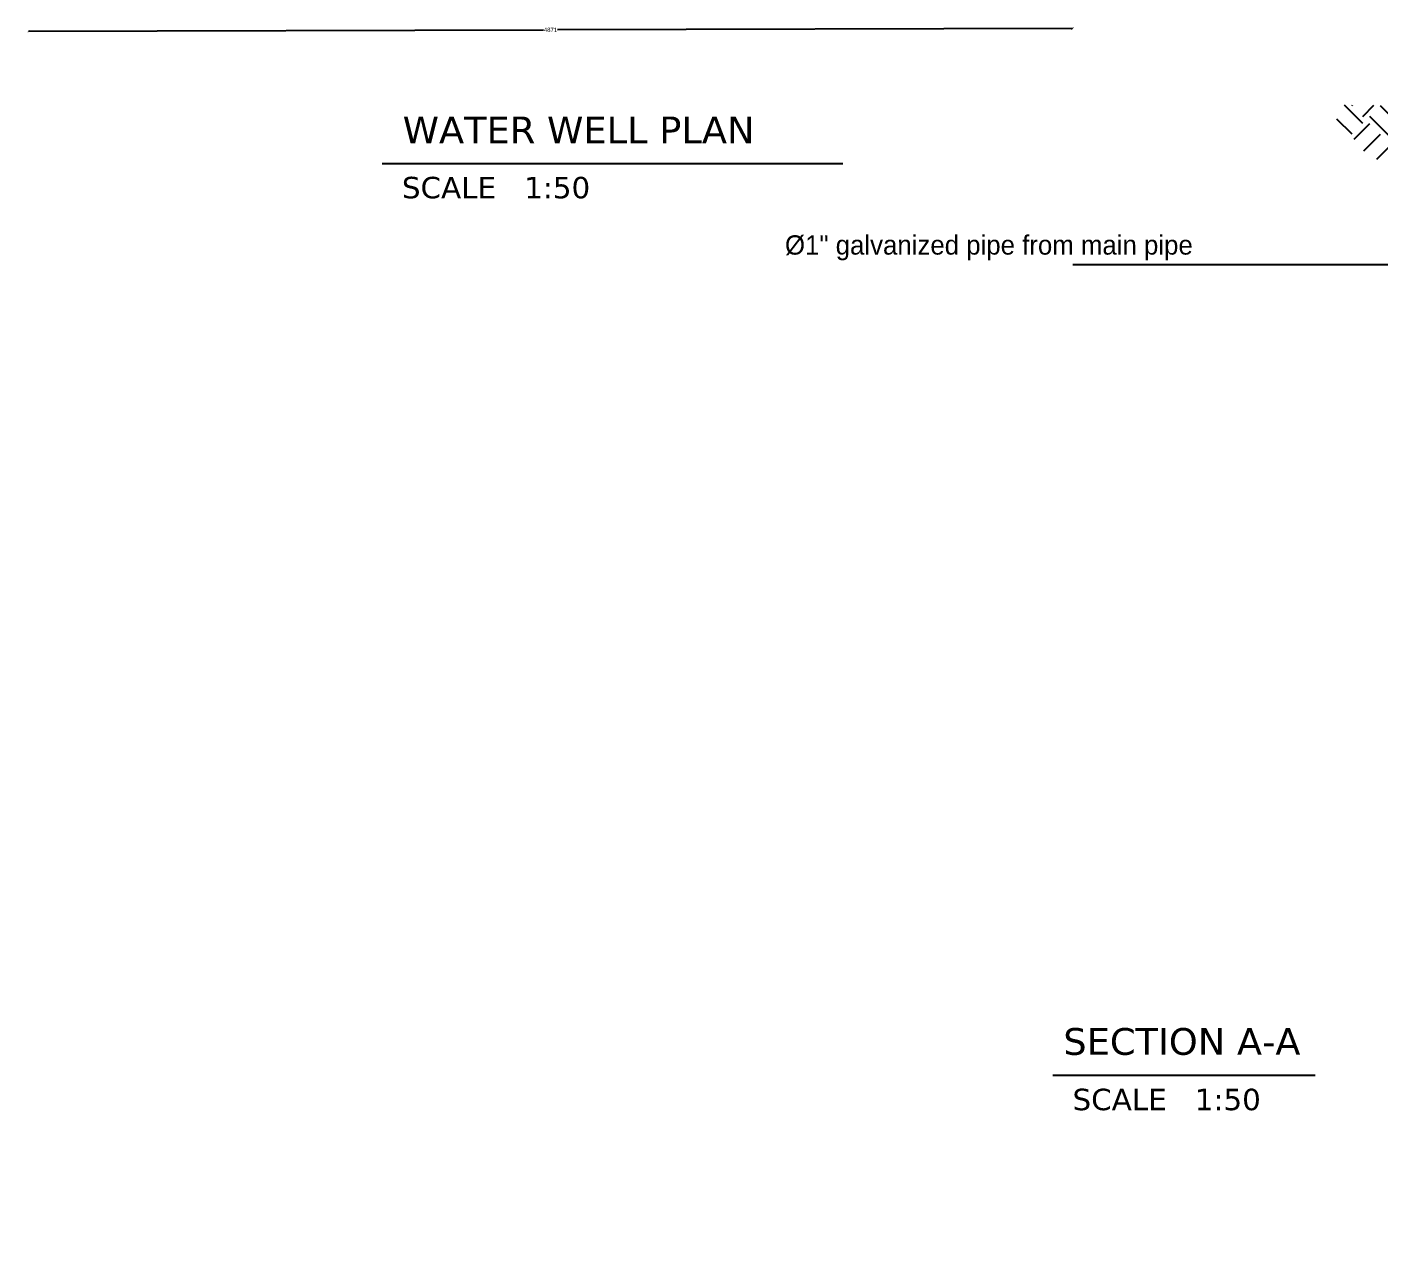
# Model space of a CAD drawing. Header units: millimetres. Extents: x 2969 to 3572, y -1471 to -565.
# Drawn here: x 2992.7 to 3055.8, y -1470.7 to -1413.6 of the extents above; entities that cross this region are included whole.
import ezdxf
from ezdxf.enums import TextEntityAlignment as Align

# ---------------------------------------------------------------- set-up
doc = ezdxf.new("R2010")
doc.units = ezdxf.units.MM
doc.linetypes.add('Hidden', pattern=[71.4375, 47.625, -23.8125])
for name, color, linetype in [('DIM', 4, 'Continuous'), ('H', 8, 'Continuous'), ('SW', 8, 'Continuous'), ('TXT', 7, 'Continuous')]:
    doc.layers.add(name, color=color, linetype=linetype)
doc.styles.add('ROMANS', font='stylu.ttf')
doc.styles.add('style1-bil', font='arial.ttf')
doc.styles.add('VERDANA', font='verdana.ttf')
doc.dimstyles.new('standard-01', dxfattribs={"dimtxt": 0.2, "dimasz": 0.12, "dimexe": 0.18, "dimexo": 0.0625, "dimgap": 0.04, "dimtad": 0, "dimzin": 0, "dimdsep": 46, "dimtxsty": 'style1-bil', "dimblk": 'ARCHTICK', "dimcen": 0.09, "dimse1": 1, "dimse2": 1, "dimclrd": 160, "dimclrt": 7, "dimadec": 0, "dimazin": 0, "dimtfac": 1, "dimtofl": 0, "dimtmove": 2, "dimatfit": 3, "dimfxl": 1, "dimtolj": 1, "dimtzin": 0, "dimlwd": 25, "dimarcsym": 2})

# ---------------------------------------------------------------- blocks, each defined once
blk = doc.blocks.new('_ARCHTICK')
at = {"color": 0, "linetype": 'ByBlock', "const_width": 0.15}
blk.add_lwpolyline([(-0.5, -0.5), (0.5, 0.5)], dxfattribs=at)
blk = doc.blocks.new('*D10')
at = {"layer": 'Defpoints', "color": 0, "transparency": 16777216}
for p in [(3041.499, -1413.712), (3041.499, -1413.712), (2992.791, -1413.835)]:
    blk.add_point(p, dxfattribs=at)
at = {"layer": 'DIM', "color": 160, "lineweight": 25, "transparency": 16777216}
for p, q in [((3041.499, -1413.712), (3017.468, -1413.773)), ((2992.791, -1413.835), (3016.822, -1413.774))]:
    blk.add_line(p, q, dxfattribs=at)
at = {"layer": 'DIM', "color": 160, "lineweight": 25, "transparency": 16777216, "xscale": 0.12, "yscale": 0.12, "zscale": 0.12}
for p, rotation in [((3041.499, -1413.712), 0.1440126262291211), ((2992.791, -1413.835), 180.1440126262291)]:
    blk.add_blockref('_ARCHTICK', p, dxfattribs=dict(at, rotation=rotation))
at = {"layer": 'DIM', "color": 7, "transparency": 16777216, "insert": (3017.145, -1413.774), "char_height": 0.2, "attachment_point": 5, "rotation": 0.14401, "style": 'style1-bil'}
blk.add_mtext('\\A1;4871', dxfattribs=at)

msp = doc.modelspace()

# ---------------------------------------------------------------- hatches: boundary and pattern name
at = {"layer": 'H', "linetype": 'Hidden'}
h = msp.add_hatch(dxfattribs=at)
h.set_pattern_fill('EARTH', color=256, scale=7.5, angle=45, style=0)
h.set_pattern_definition([(135, (378.524, -2007.806), (-2e-16, 2.6516504), [1.875, -1.875]), (135, (379.0212, -2007.3088), (-2e-16, 2.6516504), [1.875, -1.875]), (135, (379.5184, -2006.8116), (-2e-16, 2.6516504), [1.875, -1.875]), (45, (379.5184, -2006.4801), (2.6516504, 4e-16), [1.875, -1.875]), (45, (379.0212, -2005.983), (2.6516504, 4e-16), [1.875, -1.875]), (45, (378.524, -2005.4858), (2.6516504, 4e-16), [1.875, -1.875])])
h.paths.add_polyline_path([(3066.063, -1430.841), (3066.706, -1419.368), (3055.427, -1419.818), (3053.287, -1417.291), (3068.109, -1417.291), (3068.109, -1437.674), (3066.063, -1437.674)])
h.paths.add_polyline_path([(3068.109, -1442.056), (3066.063, -1442.056), (3066.063, -1437.674), (3068.109, -1437.674)])
h.paths.add_polyline_path([(3066.063, -1442.056), (3068.109, -1442.056), (3068.109, -1464.291), (3064.109, -1464.291), (3064.109, -1467.291), (3068.109, -1467.291), (3084.599, -1467.291), (3084.599, -1470.7), (3060.037, -1470.7), (3060.037, -1462.25), (3066.063, -1462.25)])

# ---------------------------------------------------------------- linework, layer by layer
msp.add_line((3041.52, -1424.727), (3056.378, -1424.727), dxfattribs=at)
at = {"layer": 'SW'}
for p, q in [((3009.286, -1420.001), (3030.776, -1420.001)), ((3040.572, -1462.549), (3052.82, -1462.549))]:
    msp.add_line(p, q, dxfattribs=at)

# ---------------------------------------------------------------- texts
at = {"layer": 'TXT', "style": 'VERDANA'}
for s, height, p in [(' WATER WELL PLAN', 1.25, (3009.702, -1419.066)), ('SCALE   1:50', 1, (3010.211, -1421.631)), ('SECTION A-A', 1.25, (3041.068, -1461.596)), ('SCALE   1:50', 1, (3041.497, -1464.178))]:
    msp.add_text(s, height=height, dxfattribs=at).set_placement(p)
at = {"layer": 'TXT', "style": 'ROMANS'}
msp.add_text('%%C1" galvanized pipe from main pipe', height=0.9, dxfattribs=at).set_placement((3028.083, -1423.809), align=Align.MIDDLE_LEFT)

# ---------------------------------------------------------------- dimensions: what is measured, and where the dimension line sits
at = {"layer": 'DIM'}
dim = msp.add_linear_dim(base=(3041.499, -1413.712), p1=(2992.791, -1413.835), p2=(3041.499, -1413.712), angle=0.14401, dimstyle='standard-01', override={"dimdec": 0, "dimlfac": 100}, dxfattribs=at)
dim.commit()
dim.dimension.update_dxf_attribs({"geometry": '*D10', "text_midpoint": (3017.145, -1413.774), "dimtype": 129})

doc.saveas('drawing.dxf')
